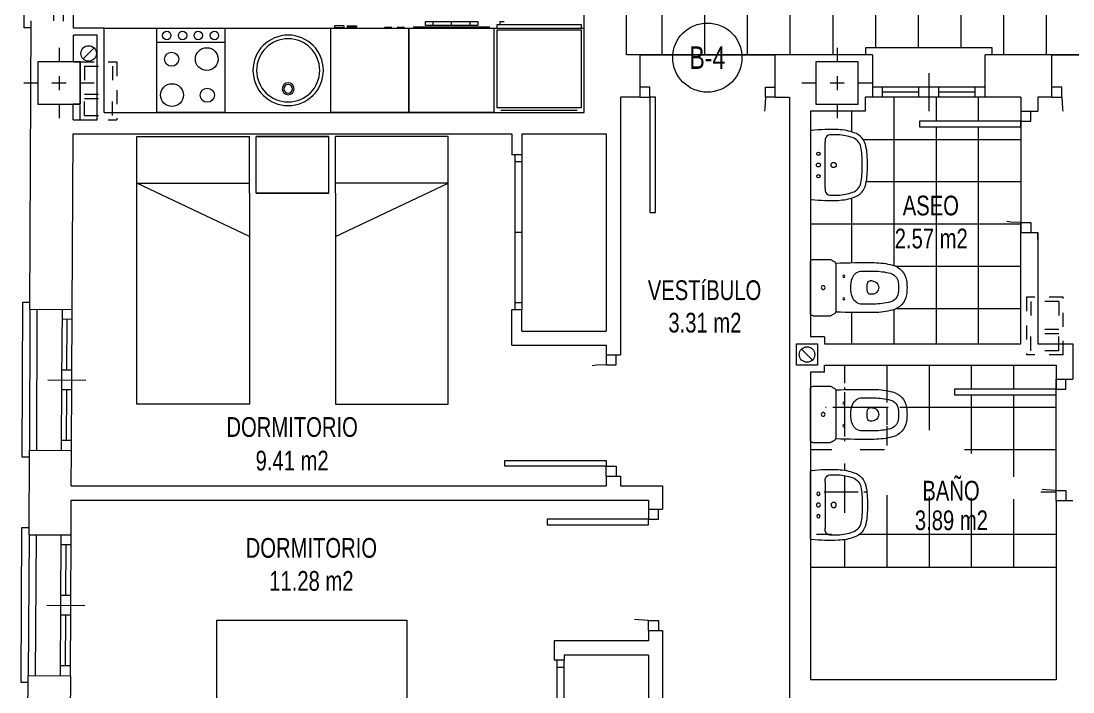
# Model space of a CAD drawing. Header units: millimetres. Extents: x 1426 to 1585, y -58 to 4.
# Drawn here: x 1430.24 to 1437.71, y -44.86 to -40.1 of the extents above; entities that cross this region are included whole.
import ezdxf
from ezdxf.enums import TextEntityAlignment as Align

# ---------------------------------------------------------------- set-up
doc = ezdxf.new("R2010")
doc.units = ezdxf.units.MM
doc.header["$LTSCALE"] = 0.35
for name, pattern in [('DASHDOT', [1, 0.5, -0.25, 0, -0.25]), ('HIDDEN', [0.375, 0.25, -0.125]), ('PUNTOS', [6.35, 0, -6.35])]:
    doc.linetypes.add(name, pattern=pattern)
for name, color, linetype, lineweight in [('BAJANTES', 9, 'Continuous', 0), ('BARRIDO_PUERTA', 251, 'PUNTOS', 0), ('CARPINTERIA', 4, 'Continuous', 0), ('COCINA', 7, 'Continuous', 0), ('ESCALERAS', 7, 'Continuous', 0), ('GRAFISMOS', 8, 'DASHDOT', 0), ('MUEBLES', 7, 'Continuous', 0), ('MUROS', 1, 'Continuous', 0), ('OCULTO', 11, 'HIDDEN', 0), ('PILARES', 7, 'Continuous', 0), ('SANITARIOS', 7, 'Continuous', 0), ('SOLERIA', 251, 'Continuous', 0), ('SUPERFICIES', 2, 'Continuous', 0), ('TEXTOS', 3, 'Continuous', 0)]:
    doc.layers.add(name, color=color, linetype=linetype, lineweight=lineweight)
doc.styles.add('SWIS721 Lt', font='swisscl.ttf')

# ---------------------------------------------------------------- blocks, each defined once
blk = doc.blocks.new('SHUNT 41x26 OCULTO')
at = {"layer": 'OCULTO'}
for p, q in [((0, 0.2599999999999909), (0, 0)), ((0.4099999999999682, 0.2599999999996783), (0, 0.2599999999999909)), ((0.0300000000000864, 0.2300000000000182), (0.0300000000000864, 0.02999999999997272)), ((0.0300000000000864, 0.2300000000000182), (0.2300000000000182, 0.2300000000000182)), ((0.2300000000000182, 0.2300000000000182), (0.2300000000000182, 0.02999999999997272)), ((0.3799999999999955, 0.2299999999998477), (0.2599999999999909, 0.2299999999998477)), ((0.2599999999999909, 0.2299999999998477), (0.2599999999999909, 0.02999999999980218)), ((0.3799999999999955, 0.2299999999998477), (0.3799999999999955, 0.02999999999980218)), ((0.4099999999999682, 0.2599999999996783), (0.4099999999999966, -1.56319401867222e-13)), ((0, 0), (0.4099999999999966, -1.56319401867222e-13)), ((0.0300000000000864, 0.02999999999997272), (0.2300000000000182, 0.02999999999997272)), ((0.3799999999999955, 0.02999999999980218), (0.2599999999999909, 0.02999999999980218))]:
    blk.add_line(p, q, dxfattribs=at)
blk = doc.blocks.new('PILAR 30x30')
at = {"layer": 'GRAFISMOS', "ltscale": 0.5}
for p, q in [((0, 0.2499999999999858), (0, -0.2499999999999858)), ((0.2499999999999716, 0), (-0.25, 0))]:
    blk.add_line(p, q, dxfattribs=at)
at = {"layer": 'PILARES'}
blk.add_lwpolyline([(0.1499999999999773, -0.1500000000000021), (0.1499999999999773, 0.149999999999995), (-0.1500000000000057, 0.149999999999995), (-0.1500000000000057, -0.1500000000000021)], close=True, dxfattribs=at)
blk = doc.blocks.new('S INODORO1')
at = {"layer": 'SANITARIOS'}
for p, q in [((0.1882334308126161, 0), (-0.1882334308126303, 0)), ((-0.1999999999999886, -0.01822664579822231), (-0.1999999999999886, -0.1409999999999627)), ((0.1999999999999886, -0.01822664579822231), (0.1999999999999886, -0.1409999999999627)), ((-0.1918808964199457, -0.156575817573966), (-0.1880054885781419, -0.1619811544979335)), ((-0.163999997858383, -0.17999999999995), (0.1639999999999873, -0.17999999999995)), ((0.1918808985615499, -0.156575817573966), (0.1880054907197461, -0.1619811544979335)), ((-0.04699999999999704, -0.4369999973025642), (-0.04699999999999704, -0.4242945784064887)), ((0.04699999999999704, -0.4369999973025642), (0.04699999999999704, -0.4242945784064887))]:
    blk.add_line(p, q, dxfattribs=at)
blk.add_lwpolyline([(0.1177193807845924, -0.3673107612016917, 0.3145851973718788), (0.0683515056235251, -0.2970423673297677)], format="xyb", dxfattribs=at)
for centre, radius in [((0, -0.09000000000003183), 0.0135), ((0, -0.09000000000003183), 0.0135), ((-0.0800000000000125, -0.23599999999999), 0.0075), ((0.0800000000000125, -0.23599999999999), 0.0075)]:
    blk.add_circle(centre, radius, dxfattribs=at)
for centre, radius, start, end in [((0.1800000000000068, -0.01822664579822231), 0.02, 0, 65.69011829601511), ((-0.1800000000000068, -0.01822664579822231), 0.02, 114.3098817039974, 180), ((-0.1810000000000116, -0.1409999999999627), 0.019, 180, 235.0627641955378), ((0.1810000021416158, -0.1409999999999627), 0.019, 304.9372358044623, 0), ((-0.1639999999999873, -0.1549999999999727), 0.025, 196.2152195323952, 246.6223783547732), ((5.322258117191922, -0.382957534321692), 5.5, 177.8638331676418, 180.7094562231261), ((-0.163999997858383, -0.1549999999999727), 0.025, 246.6223783547732, 270.000004908241), ((0.1639999999999873, -0.1549999999999727), 0.025, 269.999995091759, 293.3776216452268), ((0.1640000021415915, -0.1549999999999727), 0.025, 293.3776216452268, 343.7847804676048), ((-5.322258117191922, -0.3829575343216884), 5.5, 359.2905437768738, 2.136166832358183), ((-0.04271969101469608, -0.3675264795811017), 0.075, 109.9839884045838, 179.8352030700626), ((0, -0.4850000000000136), 0.2, 70.01601159542828, 109.9839884045838), ((5.322258117191922, -0.382957534321692), 5.44, 179.8352030700626, 180.7094562231265), ((-5.322258117191922, -0.3829575343216884), 5.44, 359.2905437768735, 0.1647969299373794), ((-0.02700000000001523, -0.4242945784064887), 0.02, 99.71514937207024, 180), ((0, -0.4370000000000118), 0.047, 179.999996711712, 270), ((0, -0.5819999999999936), 0.18, 80.2848506279215, 99.71514937207024), ((0, -0.4370000000000118), 0.047, 270, 3.288288058078042e-06), ((0.02700000000001523, -0.4242945784064887), 0.02, 1.017777498068325e-13, 80.28485062792974), ((0.3726375855731305, -0.4442485856892517), 0.55, 180.7094562231261, 194.5394939202496), ((0.3726375855731305, -0.4442485856892517), 0.49, 180.7094562231265, 194.5394939202496), ((-0.3726375855731305, -0.4442485856892517), 0.49, 345.4605060797502, 359.2905437768735), ((-0.3726375855731305, -0.4442485856892517), 0.55, 345.4605021030711, 359.2905437768738), ((-0.03003993384598402, -0.5486842853060807), 0.134, 194.5394815747347, 261.1838169393084), ((-0.03003993384598402, -0.5486842853060807), 0.074, 194.5394815747347, 261.1838169393084), ((0.03003993384598402, -0.5486842853060807), 0.074, 278.8161830606915, 345.4605184252652), ((0.03003993384598402, -0.5486842853060807), 0.134, 278.8161830606915, 345.4605021030711), ((0, -0.3550000000000182), 0.27, 261.1838164021437, 278.8161839650988), ((0, -0.3550000000000182), 0.33, 261.1838164021437, 278.816183965098)]:
    blk.add_arc(centre, radius, start, end, dxfattribs=at)
blk = doc.blocks.new('bajante')
at = {"layer": 'BAJANTES'}
blk.add_line((-0.03889087296533944, -0.03889087296518312), (0.03889087296511207, 0.03889087296535365), dxfattribs=at)
blk.add_circle((0, 0), 0.055, dxfattribs=at)
blk = doc.blocks.new('S LAVABO1')
at = {"layer": 'SANITARIOS'}
for p, q in [((0.2960817150196817, 0), (-0.2960817150196817, 0)), ((-0.2065305105095376, -0.1299999999999955), (0.206530511432959, -0.1299999999999955))]:
    blk.add_line(p, q, dxfattribs=at)
for centre, radius in [((-0.1000000000000227, -0.07000000000005002), 0.015), ((0, -0.07000000000005002), 0.0175), ((0.1000000000000227, -0.07000000000005002), 0.015), ((0, -0.2050000000000409), 0.023)]:
    blk.add_circle(centre, radius, dxfattribs=at)
for centre, radius, start, end in [((-0.2960817150196817, -0.009999999999990905), 0.01, 90, 173.6261614113595), ((0.2960817150196817, -0.009999999999990905), 0.01, 6.373838588640401, 90), ((1.184708166736641, -0.1754125934993453), 1.5, 173.6261614113596, 182.6930360595679), ((-1.184708166736641, -0.1754125934993453), 1.5, 357.3069639404321, 6.3738385886403), ((1.186135394913322, -0.2209411878851597), 1.454, 178.0233761962638, 180.8979986071595), ((-0.2269999999999754, -0.1710000000000491), 0.04, 95.59371676879408, 179.6994568863144), ((-0.2065305105095376, -0.3799999999999955), 0.25, 90.00000021162609, 95.59371676879408), ((0.2065305105095376, -0.3799999999999955), 0.25, 84.4062832312059, 89.99999978837394), ((0.2269999999999754, -0.1710000000000491), 0.04, 0.3005431136856259, 84.4062832312059), ((-1.186135394913322, -0.2209411878851597), 1.454, 359.1020013928405, 1.97662380373624), ((0.18581257366111, -0.2223976351006058), 0.5, 182.6930360595679, 199.340620271271), ((0.18581257366111, -0.2223976351006058), 0.454, 182.6930360595679, 199.340620271271), ((-0.18581257366111, -0.2223976351006058), 0.454, 340.659379728729, 357.3069639404321), ((-0.18581257366111, -0.2223976351006058), 0.5, 340.659379728729, 357.3069639404321), ((-0.1349999999999909, -0.3350000000000364), 0.114, 199.34062003409, 257.4428701847792), ((0.1349999999999909, -0.3350000000000364), 0.114, 282.5571298152208, 340.6593799659099), ((-0.1349999999999909, -0.3350000000000364), 0.16, 199.34062003409, 257.4428701847792), ((-0.06107958876236808, -0.003132898885041868), 0.454, 257.4428701847792, 266.4982176842357), ((0, 0.9950000000000045), 1.454, 266.4982176842357, 273.5017823157644), ((0.06107958876236808, -0.003132898885041868), 0.454, 273.5017823157644, 282.5571298152208), ((0.1349999999999909, -0.3350000000000364), 0.16, 282.5571298152208, 340.6593799659099), ((-0.06107958876236808, -0.003132898885041868), 0.5, 257.4428701847792, 266.4982176842357), ((0, 0.9950000000000045), 1.5, 266.4982176842357, 273.5017823157644), ((0.06107958876236808, -0.003132898885041868), 0.5, 273.5017823157644, 282.5571298152208)]:
    blk.add_arc(centre, radius, start, end, dxfattribs=at)
blk = doc.blocks.new('A$C70ED1BAF')
at = {"layer": 'MUEBLES'}
for p, q in [((6.757653636668692e-07, 2.504010243155619), (0.4203018946498105, 2.504010243155619)), ((6.757653636668692e-07, 1.978633719550032), (6.757653636668692e-07, 2.504010243155619)), ((0.4203018946498105, 2.504010243155619), (0.4203018946498105, 2.451472590795049)), ((0.4203018946498105, 2.031171371910602), (0.4203018946498105, 2.451472590795049)), ((0.4203018946498105, 2.031171371910602), (0.4203018946498105, 1.978633719550032)), ((0.05253832812593373, 1.978633719550032), (6.757653636668692e-07, 1.978633719550032)), ((0.4203018946498105, 1.978633719550032), (0.05253832812593373, 1.978633719550032)), ((0.05253832812593373, 1.926096067189462), (6.757653636668692e-07, 1.926096067189462)), ((6.757653636668692e-07, 0.5760960671894679), (6.757653636668692e-07, 1.926096067189462)), ((0.05253832812593373, 1.926096067189462), (1.900000675765341, 1.926096067189462)), ((0.3515605242454285, 1.251096067189465), (0.6507561629969132, 1.926096067189462)), ((0.3515605242454285, 1.926096067189462), (0.3515605242454285, 0.5760960671894679)), ((1.900000675765341, 1.926096067189462), (1.900000675765341, 0.5760960671894679)), ((0.6560701479028239, 0.5760960671894679), (0.3515605242454285, 1.251096067189465)), ((0.05253832812593373, 0.5760960671894679), (6.757653636668692e-07, 0.5760960671894679)), ((0.05253832812593373, 0.5253766928542234), (6.757653636668692e-07, 0.5253766928542234)), ((6.757653636668692e-07, 1.692486364390788e-07), (6.757653636668692e-07, 0.5253766928542234)), ((1.900000675765341, 0.5760960671894679), (0.05253832812593373, 0.5760960671894679)), ((0.05253832812593373, 0.5253766928542234), (0.4203018946498105, 0.5253766928542234)), ((0.4203018946498105, 0.5253766928542234), (0.4203018946498105, 0.4728390404936533)), ((0.4203018946498105, 0.0525378216092065), (0.4203018946498105, 0.4728390404936533)), ((0.4203018946498105, 1.692486364390788e-07), (6.757653636668692e-07, 1.692486364390788e-07)), ((0.4203018946498105, 0.0525378216092065), (0.4203018946498105, 1.692486364390788e-07))]:
    blk.add_line(p, q, dxfattribs=at)
blk = doc.blocks.new('A$C7B596D43')
at = {"layer": 'MUEBLES'}
for p, q in [((-1.419790294221457e-07, 1.498506282077116), (-1.419790294221457e-07, 1.899999949663197)), ((0.5157371351176607, 1.899999949663197), (-1.419790010004363e-07, 1.899999949663197)), ((0.5157371351176607, 1.498506282077116), (0.5157371351176607, 1.899999949663197)), ((0.5640066828195813, 1.498506282077102), (0.5640066828195813, 1.899999949663183)), ((1.364006682819593, 1.899999949663197), (0.5640066828195813, 1.899999949663183)), ((1.364006682819593, -5.03368084991962e-08), (1.364006682819593, 1.899999949663197)), ((1.364006682819593, 1.569999949663185), (0.5640066828195813, 1.569999949663185)), ((0.5640066828195813, 1.189999949663189), (1.364006682819593, 1.569999949663185)), ((-1.419790294221457e-07, 1.498506282077116), (0.5157371351176607, 1.498506282077116)), ((0.5640066828195813, 1.498506282077102), (0.5640066828195813, -5.03368084991962e-08)), ((0.5640066828195813, -5.03368084991962e-08), (1.364006682819593, -5.03368084991962e-08))]:
    blk.add_line(p, q, dxfattribs=at)
blk = doc.blocks.new('ARMARIO 3H')
at = {"layer": 'CARPINTERIA'}
for p, q in [((0, 0.04999999999999716), (1.599999999999909, 0.04999999999999716)), ((0, 0), (1.599999999999909, 0)), ((0.04999999999995453, 0.04999999999999716), (0.04999999999995453, 0)), ((0.5499999999999545, 0.04999999999999716), (0.5499999999999545, 0)), ((1.049999999999955, 0.04999999999999716), (1.049999999999955, 0)), ((1.549999999999955, 0.04999999999999716), (1.549999999999955, 0))]:
    blk.add_line(p, q, dxfattribs=at)
blk = doc.blocks.new('ARMARIO 2H')
at = {"layer": 'CARPINTERIA'}
for p, q in [((0, 0.04999999999999716), (1.099999999999909, 0.04999999999999716)), ((0, 0), (1.099999999999909, 0)), ((0.04999999999995453, 0.04999999999999716), (0.04999999999995453, 0)), ((0.5499999999999545, 0.04999999999999716), (0.5499999999999545, 0)), ((1.049999999999955, 0.04999999999999716), (1.049999999999955, 0))]:
    blk.add_line(p, q, dxfattribs=at)
blk = doc.blocks.new('C P072')
at = {"layer": 'BARRIDO_PUERTA'}
blk.add_arc((0.06790447680714351, -0.0008679941265654634), 0.722096044878664, 0.06887229536583446, 86.65797362140653, dxfattribs=at)
at = {"layer": 'CARPINTERIA'}
for p, q in [((0.07000000000016371, 0.7200000000002547), (0.1100000000005821, 0.7200000000002547)), ((0.07000000000016371, 0), (0.07000000000016371, 0.7200000000002547)), ((0.1100000000005821, 0.7200000000002547), (0.1100000000005821, 0)), ((0, 0), (0.07000000000016371, 0)), ((0.1100000000005821, 0), (0.07000000000016371, 0)), ((0.07000000000016371, 0), (0.07000000000016371, -0.07000000000016371)), ((0.7900000000004184, 0), (0.7900000000004184, -0.07000000000016371)), ((0.8600000000005821, -9.094947017729282e-13), (0.7900000000004184, 0)), ((0.07000000000016371, -0.07000000000016371), (0, -0.07000000000016371)), ((0.7900000000004184, -0.07000000000016371), (0.8600000000005821, -0.07000000000061846))]:
    blk.add_line(p, q, dxfattribs=at)
blk = doc.blocks.new('C VA080')
at = {"layer": 'CARPINTERIA'}
for p, q in [((0.4000000000000909, -0.1700000000000728), (0.4000000000000909, 0.09999999999854481)), ((0.4000000000005457, 0), (0, 0)), ((0.07000000000061846, 0), (0.07000000000061846, -0.07000000000016371)), ((0.3300000000008367, 0), (0.3300000000008367, -0.07000000000016371)), ((0.8000000000001819, 4.547473508864641e-13), (0.4000000000000909, 0)), ((0.4700000000007094, 0), (0.4700000000007094, -0.07000000000016371)), ((0.7300000000004729, 4.547473508864641e-13), (0.7300000000004729, -0.06999999999970896)), ((0.4000000000005457, -0.07000000000016371), (0, -0.07000000000016371)), ((0.3300000000008367, -0.03500000000030923), (0.07000000000061846, -0.03500000000030923)), ((0.8000000000001819, -0.06999999999970896), (0.4000000000000909, -0.07000000000016371)), ((0.7300000000004729, -0.03499999999985448), (0.4700000000007094, -0.03500000000030923)), ((-0.0499999999992724, -0.3500000000003638), (-0.0499999999992724, -0.3000000000001819)), ((0.8500000000003638, -0.3499999999999091), (-0.0499999999992724, -0.3500000000003638)), ((0.8500000000003638, -0.2999999999997272), (0.8500000000003638, -0.3499999999999091))]:
    blk.add_line(p, q, dxfattribs=at)
blk = doc.blocks.new('C P082')
at = {"layer": 'BARRIDO_PUERTA'}
blk.add_arc((0.07000000000016371, 0), 0.8200000000001637, 2.605510395054913e-11, 87.20397430368445, dxfattribs=at)
at = {"layer": 'CARPINTERIA'}
for p, q in [((0.07000000000016371, 0.8190238091779065), (0.1100000000005821, 0.8190238091779065)), ((0.07000000000016371, 0), (0.07000000000016371, 0.8190238091779065)), ((0.1100000000005821, 0.8190238091779065), (0.1100000000005821, 0)), ((0, 0), (0.07000000000016371, 0)), ((0.1100000000005821, 0), (0.07000000000016371, 0)), ((0.07000000000016371, 0), (0.07000000000016371, -0.07000000000016371)), ((0.8900000000003274, 0), (0.8900000000003274, -0.07000000000016371)), ((0.9600000000004911, -9.094947017729282e-13), (0.8900000000003274, 0)), ((0.07000000000016371, -0.07000000000016371), (0, -0.07000000000016371)), ((0.8900000000003274, -0.07000000000016371), (0.9600000000004911, -0.07000000000061846))]:
    blk.add_line(p, q, dxfattribs=at)
blk = doc.blocks.new('C VA100')
at = {"layer": 'CARPINTERIA'}
for p, q in [((0.5, -0.1700000000000728), (0.5, 0.09999999999854481)), ((0.5000000000004547, 0), (0, 0)), ((0.07000000000061846, 0), (0.07000000000061846, -0.07000000000016371)), ((0.4300000000007458, 0), (0.4300000000007458, -0.07000000000016371)), ((1, 4.547473508864641e-13), (0.5, 0)), ((0.5700000000006185, 0), (0.5700000000006185, -0.07000000000016371)), ((0.930000000000291, 4.547473508864641e-13), (0.930000000000291, -0.06999999999970896)), ((0.5000000000004547, -0.07000000000016371), (0, -0.07000000000016371)), ((0.4300000000007458, -0.03500000000030923), (0.07000000000061846, -0.03500000000030923)), ((1, -0.06999999999970896), (0.5, -0.07000000000016371)), ((0.930000000000291, -0.03499999999985448), (0.5700000000006185, -0.03500000000030923)), ((-0.0499999999992724, -0.3500000000003638), (-0.0499999999992724, -0.3000000000001819)), ((1.050000000000182, -0.3499999999999091), (-0.0499999999992724, -0.3500000000003638)), ((1.050000000000182, -0.2999999999997272), (1.050000000000182, -0.3499999999999091))]:
    blk.add_line(p, q, dxfattribs=at)
blk = doc.blocks.new('C VC200')
at = {"layer": 'CARPINTERIA'}
for p, q in [((2, 0), (0, 0)), ((0.07000000000061846, 0), (0.07000000000061846, -0.07000000000016371)), ((0.9650000000015098, 0), (0.9650000000015098, -0.1400000000007822)), ((1.035000000001673, 0), (1.035000000001673, -0.1400000000003274)), ((2, -0.06999999999970896), (0, -0.07000000000016371)), ((0.9650000000015098, -0.03500000000030923), (0.07000000000061846, -0.03500000000030923)), ((1.930000000000291, -0.06999999999970896), (1.930000000000291, -0.1399999999998727)), ((2, -0.1399999999998727), (4.547473508864641e-13, -0.1400000000007822)), ((1.930000000000291, -0.1050000000000182), (1.035000000001673, -0.1050000000004729)), ((-0.0499999999992724, -0.3500000000003638), (-0.0499999999992724, -0.3000000000001819)), ((2.050000000000182, -0.3499999999999091), (-0.0499999999992724, -0.3500000000003638)), ((2.050000000000182, -0.2999999999997272), (2.050000000000182, -0.3499999999999091))]:
    blk.add_line(p, q, dxfattribs=at)
blk = doc.blocks.new('C FREGADERO1')
at = {"layer": 'SANITARIOS'}
for centre, radius in [((0, -0.2999968047433867), 0.2499999950000047), ((0, -0.2999968047433867), 0.2242263776581457), ((0, -0.1691363783693305), 0.04227118837031624), ((0, -0.1691363783693305), 0.03146018602145409)]:
    blk.add_circle(centre, radius, dxfattribs=at)
blk = doc.blocks.new('C FRIGORIFICO')
at = {"layer": 'COCINA'}
for p, q in [((0.6199999999985266, -0.03575461507762157), (0.01999999999861757, -0.03575461507762157)), ((0.01999999999861757, -0.03575461507762157), (0.01999999999861757, -0.5857546150778035)), ((0.591668803025641, -0.01719124852797904), (0.049155221874571, -0.01719124852752429)), ((0.6199999999985266, -0.5857546150778035), (0.6199999999985266, -0.03575461507762157)), ((0.01999999999861757, -0.5857546150778035), (0.6199999999985266, -0.5857546150778035)), ((0.6198687664023055, -0.599999999999909), (0.01961240309901768, -0.599999999999909)), ((0.01961240309901768, -0.599999999999909), (0.01961240309901768, -0.622828914227739)), ((0.01961240309901768, -0.622828914227739), (0.6198687664023055, -0.622828914227739)), ((0.5970402246211961, -0.6470007057637304), (0.5674974058456428, -0.6470007057637304)), ((0.5970402246211961, -0.622828914227739), (0.5970402246211961, -0.6470007057637304)), ((0.6198687664023055, -0.622828914227739), (0.6198687664023055, -0.599999999999909))]:
    blk.add_line(p, q, dxfattribs=at)
blk = doc.blocks.new('C LAVADORA')
at = {"layer": 'SANITARIOS'}
for p, q in [((-0.3025210084038008, 0), (-0.3025210084038008, -0.6000000000003638)), ((-0.3025210084033461, 0), (0.3025210084033461, 0)), ((0.3025210084033461, 0), (0.3025210084033461, -0.6000000000003638)), ((0.3025210084033461, -0.6000000000003638), (-0.3025210084033461, -0.6000000000003638)), ((0.2722689075631024, -0.6100840336134752), (-0.2722689075631024, -0.6100840336134752)), ((-0.1865546218486998, -0.6176470588234224), (0.1840336134450808, -0.6176470588234224)), ((-0.1865546218486998, -0.6478991596641208), (-0.1865546218486998, -0.6176470588234224)), ((0.1840336134450808, -0.6478991596641208), (-0.1865546218486998, -0.6478991596641208)), ((-0.1336134453781597, -0.6176470588234224), (-0.1336134453781597, -0.6478991596641208)), ((0, -0.6176470588234224), (0, -0.6478991596641208)), ((0.1310924369745408, -0.6478991596641208), (0.1310924369745408, -0.6176470588234224)), ((0.1840336134450808, -0.6176470588234224), (0.1840336134450808, -0.6478991596641208))]:
    blk.add_line(p, q, dxfattribs=at)
blk.add_lwpolyline([(0.1840336134450808, -0.6478991596641208), (-0.1865546218486998, -0.6478991596641208), (-0.1865546218486998, -0.6176470588234224), (0.1840336134450808, -0.6176470588234224), (0.1840336134450808, -0.6478991596641208)], dxfattribs=at)
blk = doc.blocks.new('C LAVAVAJILLAS')
at = {"layer": 'SANITARIOS'}
for p, q in [((-0.2784107946026779, -0.6000000000003638), (-0.2784107946026779, 0)), ((-0.2784107946026779, 0), (0.2784107946026779, 0)), ((0.2784107946031327, -0.6000000000003638), (0.2784107946031327, 0)), ((0.2784107946026779, -0.6000000000003638), (-0.2784107946026779, -0.6000000000003638)), ((-0.2478260869561382, -0.6053973013495124), (-0.1956521739130039, -0.6053973013495124)), ((-0.1587706146924575, -0.6053973013495124), (-0.1065967016488685, -0.6053973013495124)), ((0.09310344827599693, -0.6053973013495124), (0.1605697151426284, -0.6053973013495124)), ((0.09310344827599693, -0.6152923538234063), (0.09310344827599693, -0.6053973013495124)), ((0.1605697151426284, -0.6152923538234063), (0.09310344827599693, -0.6152923538234063)), ((0.1605697151426284, -0.6152923538234063), (0.1605697151426284, -0.6053973013495124)), ((0.248725637181451, -0.6053973013495124), (0.1821589205401324, -0.6053973013495124)), ((0.1821589205401324, -0.6152923538234063), (0.1821589205401324, -0.6053973013495124)), ((0.1821589205401324, -0.6152923538234063), (0.248725637181451, -0.6152923538234063)), ((0.248725637181451, -0.6152923538234063), (0.248725637181451, -0.6053973013495124))]:
    blk.add_line(p, q, dxfattribs=at)
blk = doc.blocks.new('C COCINA')
at = {"layer": 'COCINA'}
blk.add_line((0.241602562045955, -0.4992061427551562), (-0.2416025620464097, -0.4992061427551562), dxfattribs=at)
blk.add_lwpolyline([(0.241602562045955, -0.599999999999909), (-0.2416025620464097, -0.599999999999909), (-0.2416025620464097, 0), (0.241602562045955, 0)], close=True, dxfattribs=at)
for centre, radius in [((-0.117076651763, -0.123541167833082), 0.05039692862239899), ((0.1333040751810586, -0.1246753765371977), 0.08079242269822089), ((-0.1134664561068348, -0.380264500404337), 0.08079242269822089), ((0.1361538410769754, -0.3791302917002213), 0.05039692862239899), ((-0.1679590003532212, -0.5474320241692112), 0.02971582313937692), ((-0.05297168472679914, -0.5474320241692112), 0.02971582313937692), ((0.0581396539682828, -0.5474320241692112), 0.02971582313937692), ((0.1705429849735083, -0.5474320241692112), 0.02971582313937692)]:
    blk.add_circle(centre, radius, dxfattribs=at)

msp = doc.modelspace()

# ---------------------------------------------------------------- hatches: boundary and pattern name
at = {"layer": 'SOLERIA'}
h = msp.add_hatch(dxfattribs=at)
h.set_pattern_fill('ANSI37', color=256, scale=2.4267, angle=45, style=0)
h.set_pattern_definition([(90, (1449.35593070871, -40.63548044282933), (-0.3033375, 5.551115123125783e-17), []), (180, (1449.35593070871, -40.63548044282933), (-5.551115123125783e-17, -0.3033375), [])])
h.paths.add_polyline_path([(1434.542583759056, -39.1354804428278), (1439.911843140078, -39.13548044282774), (1439.911843140079, -38.58548044282739), (1440.311843140079, -38.58548044282711), (1440.311843140077, -36.48548044282725), (1443.911843173289, -36.48548044282739), (1443.911843173289, -37.94548062890395), (1445.961843248645, -37.94548063189829), (1445.961843132795, -36.08548060478725), (1447.611843160485, -36.08548044282743), (1447.611843160485, -36.48548037742806), (1453.419146868134, -36.48548044282722), (1453.419146868134, -36.08548044282738), (1453.589146868134, -36.08548044282738), (1453.589146868134, -36.57548044282811), (1453.629146868134, -36.57548044282811), (1453.629146868134, -36.08548044282762), (1454.799146868135, -36.08548044282762), (1454.799146868134, -36.57548044282811), (1454.839146868135, -36.57548044282811), (1454.839146868135, -36.08548044282707), (1455.689146868135, -36.08548044282708), (1455.689146868135, -36.48548044282722), (1457.962687740505, -36.48548044282731), (1457.962687866265, -38.58548044282708), (1459.512687796364, -38.58548044282708), (1459.512687795407, -39.04548030539657), (1460.61268779709, -39.04548043683332), (1460.612687761643, -36.48548044282739), (1464.212687794854, -36.48548044282725), (1464.212687794852, -38.58548044282708), (1464.612687794853, -38.58548044282736), (1464.612687794854, -39.13548044282723), (1468.524776049979, -39.13548044282743), (1468.524776049979, -40.33546500203597), (1468.284855939924, -40.33546500204091), (1468.284855939924, -40.28546500204072), (1467.384855939924, -40.28546500204072), (1467.384855939924, -40.3354650020409), (1464.592681530017, -40.33546500204032), (1464.592681530017, -40.28546500204013), (1463.392681530017, -40.28546500204062), (1463.392681530017, -40.3354650020408), (1462.88186095617, -40.3354650020408), (1462.88186095617, -40.28546500204062), (1461.681860956171, -40.28546500204013), (1461.681860956171, -40.33546500204032), (1457.536490759652, -40.33546500203709), (1457.536490759652, -40.28545776113093), (1456.336490759652, -40.28545776113044), (1456.336490759652, -40.33545776113063), (1453.717675754388, -40.33548044282677), (1453.717675754388, -40.28548044282659), (1452.517675754389, -40.28548044282707), (1452.517675754389, -40.33548044282725), (1452.006855180541, -40.33548044282769), (1452.006855180541, -40.28548044282751), (1450.806855180542, -40.28548044282702), (1450.806855180542, -40.3354804428272), (1450.21226546746, -40.33548044282881), (1450.21226546746, -40.56548044282889), (1450.14226546746, -40.56548044282889), (1450.14226546746, -40.63548044282849), (1448.569595949954, -40.63548044282911), (1448.569595949954, -40.56548044282894), (1448.499595949954, -40.56548044282894), (1448.499595949955, -40.33548044282713), (1448.188068339362, -40.33548044282669), (1448.188068339362, -40.2854804428265), (1446.988068339363, -40.28548044282699), (1446.988068339363, -40.33548044282712), (1442.841850816378, -40.33546500204028), (1442.841850816378, -40.2854650020401), (1441.641850816379, -40.28546500204058), (1441.641850816379, -40.33546500203598), (1441.132249588854, -40.33546500204127), (1441.132249588854, -40.28546500204109), (1439.932249588855, -40.28546500204061), (1439.932249588855, -40.33546500203596), (1437.139674995008, -40.3354650020409), (1437.139674995008, -40.28546500204072), (1436.239674995008, -40.28546500204072), (1436.239674995008, -40.33546500203596), (1434.542583759057, -40.33546500203593)])
h.paths.add_polyline_path([(1448.561842957428, -37.13548044282719), (1455.962687977503, -37.13548044282719), (1455.962687977503, -38.68548044282708), (1448.561842957428, -38.68548044282708)], flags=16)
h.paths.add_polyline_path([(1441.21184314008, -37.13548044282719), (1442.911843140079, -37.13548044282719), (1442.911843140079, -38.53548044282691), (1441.21184314008, -38.53548044282691)], flags=16)
h.paths.add_polyline_path([(1461.612687794852, -37.13548044282719), (1463.312687794851, -37.13548044282719), (1463.312687794851, -38.53548044282691), (1461.612687794852, -38.53548044282691)], flags=16)
h = msp.add_hatch(dxfattribs=at)
h.set_pattern_fill('ANSI37', color=256, scale=2.4, angle=45, style=0)
h.set_pattern_definition([(90, (1437.343062563737, -40.63548044283241), (-0.3, 5.551115123125783e-17), []), (180, (1437.343062563737, -40.63548044283241), (-5.551115123125783e-17, -0.3), [])])
h.paths.add_polyline_path([(1437.343062563737, -40.84548044283256), (1436.623062563739, -40.84548044283256, 0.3968827745490856), (1437.343062563738, -41.52548044283228)], flags=17)
h.paths.add_polyline_path([(1436.623062563739, -40.84548044283256), (1436.623062563739, -40.80548044283214), (1437.343062563737, -40.80548044283214), (1437.343062563737, -40.7354804428326), (1437.343062563738, -40.63548044282752), (1437.074665365612, -40.63548044282714), (1437.074665365612, -40.63546500204109), (1436.689674995008, -40.63546500204085), (1436.289674995008, -40.63546500204106), (1436.289674995008, -40.63548044282717), (1436.238345585768, -40.63548044282717), (1436.238345585768, -40.73548044282731), (1435.849754884952, -40.73548044282734), (1435.849754884952, -40.88022755928463, -0.3819936691794967), (1435.856866763645, -40.87227700958395, -0.03958235651457247), (1436.046467009673, -40.86618475299898, -0.07276681690444683), (1436.160146363503, -40.88831643298072, -0.2590936280424333), (1436.242693087725, -40.98126407059848, -0.03953198113587197), (1436.251514363614, -41.04379742478308, -0.03056833146449186), (1436.251514363614, -41.19038843781482, -0.03953198113683962), (1436.242693087725, -41.25292179200093, -0.2590936280439612), (1436.160146363503, -41.34586942961977, -0.07276681690446583), (1436.046467009673, -41.36800110960166, -0.03958235651447671), (1435.856866763645, -41.36190885301677, -0.3819936692121768), (1435.849754884951, -41.35395830331599), (1435.849754884951, -41.79915133374894, -0.2947433310775575), (1435.867981530748, -41.78738476456346), (1435.99075488495, -41.78738476456346, -0.2449887211930346), (1436.006330702524, -41.7955038681438), (1436.011736039448, -41.7993792759853, -0.2235592800725133), (1436.027702626752, -41.8134650293773, -0.01241701099872643), (1436.300813587458, -41.81006451329005, -0.06041829651556489), (1436.432079515806, -41.82763620667376, -0.2992740963158996), (1436.530855977557, -41.93680732492493, -0.07708787595143751), (1436.530855977557, -42.03796220420195, -0.2992740963170777), (1436.432079515805, -42.14713332245329, -0.06041829651522244), (1436.300813587458, -42.16470501583684, -0.0124170109572781), (1436.027702627664, -42.16130449978359, -0.2235593041811826), (1436.011736039448, -42.17539025528319), (1436.006330702524, -42.17926566312499, -0.2449887056142534), (1435.99075488495, -42.18738476456343), (1435.867981530748, -42.18738476456343, -0.2947433310924474), (1435.84975488495, -42.17561819537696), (1435.84975488495, -42.33738476456352), (1435.949754884952, -42.33738476456352), (1435.949754884952, -42.38738476456362), (1437.343062563734, -42.38738476456346), (1437.343062563739, -41.59548044283193), (1437.343062563739, -41.52548044283228, -0.3968827745495413)])
h = msp.add_hatch(dxfattribs=at)
h.set_pattern_fill('ANSI37', color=256, scale=2.4, angle=45, style=0)
h.set_pattern_definition([(90, (1437.593062563748, -42.53738476456343), (-0.3, 5.551115123125783e-17), []), (180, (1437.593062563748, -42.53738476456343), (-5.551115123125783e-17, -0.3), [])])
h.paths.add_polyline_path([(1437.593062563748, -42.70738476456343), (1437.593062563749, -42.63738476456327)], flags=17)
edge = h.paths.add_edge_path()
edge.add_line((1435.849754884952, -43.07561819537615), (1435.849754884952, -43.29337604681703))
edge.add_line((1435.849754884952, -43.76710679084852), (1435.849754884952, -43.97309807310181))
edge.add_arc((1436.004754884952, -43.05138476670523), 0.025, 286.215219532396, 336.6223783547715)
edge.add_arc((1435.990754884952, -43.06838476670525), 0.019, 270, 325.0627641955348)
edge.add_line((1436.006330702526, -43.07926566312518), (1436.01173603945, -43.07539025528338))
edge.add_line((1436.006330702526, -42.69550386814369), (1436.01173603945, -42.69937927598549))
edge.add_line((1435.86798153075, -43.08738476456362), (1435.990754884952, -43.08738476456362))
edge.add_arc((1436.398439170258, -42.91742469840962), 0.134, 284.5394978969312, 351.1838169393085)
edge.add_arc((1436.232712419274, -37.56512664737171), 5.5, 267.8638331676468, 270.7094562231301)
edge.add_arc((1436.294003470641, -42.5147471789905), 0.55, 270.7094562231301, 284.5394978969312)
edge.add_arc((1435.86798153075, -43.06738476456364), 0.02, 204.309881703987, 270)
edge.add_arc((1435.990754884952, -42.70638476456362), 0.019, 34.93723580446515, 90)
edge.add_arc((1436.004754884952, -42.72338476456365), 0.025, 23.37762164522857, 73.78478046760401)
edge.add_arc((1435.86798153075, -42.70738476456363), 0.02, 90, 155.6901182960026)
edge.add_line((1435.86798153075, -42.68738476456365), (1435.990754884952, -42.68738476456365))
edge.add_arc((1436.294003470641, -43.26002235013677), 0.55, 75.46050607975153, 89.29054377686992)
edge.add_arc((1436.232712419274, -48.20964288175556), 5.5, 89.29054377686992, 92.1361668323532)
edge.add_arc((1436.398439170258, -42.85734483071765), 0.134, 8.816183060691408, 75.46051842526587)
edge.add_arc((1436.204754884952, -42.88738476456363), 0.33, 351.1838160349022, 368.8161835978569)
edge.add_arc((1435.990084959751, -44.4780079522221), 1.200000000000017, 87.30696394042734, 96.37383858864739)
edge.add_arc((1436.117754884951, -43.42224141883278), 0.1280000000000018, 12.55712981522223, 70.6593799659029)
edge.add_arc((1436.027672993032, -43.67889147776167), 0.4000000000000057, 70.65937972873608, 87.30696394042734)
edge.add_arc((1435.852261204059, -43.48137774782288), 0.4000000000000057, 3.501782315764078, 12.55712981522223)
edge.add_arc((1435.857754884951, -43.29337604681703), 0.008000000000000115, 96.37383858864739, 180)
edge.add_arc((1435.857754884951, -43.76710679084852), 0.008000000000000115, 180, 263.6261614113526)
edge.add_arc((1435.852261204059, -43.57910508984267), 0.4000000000000057, 347.4428701847778, 356.498217684236)
edge.add_arc((1436.027672993032, -43.38159135990388), 0.4000000000000057, 272.6930360595726, 289.3406202712639)
edge.add_arc((1436.117754884951, -43.63824141883276), 0.1280000000000018, 289.3406200340971, 347.4428701847778)
edge.add_arc((1435.990084959751, -42.58247488544345), 1.200000000000017, 263.6261614113526, 272.6930360595726)
edge.add_arc((1435.053754884951, -43.53024141883277), 1.200000000000017, 356.498217684236, 363.501782315764)
edge.add_line((1437.59306256375, -43.49738476456385), (1437.593062563749, -43.42738476456368))
edge.add_line((1437.593062563749, -42.70738476456343), (1436.873062563749, -42.70738476456343))
edge.add_line((1436.873062563749, -42.70738476456343), (1436.873062563749, -42.74738476456385))
edge.add_line((1436.873062563749, -42.74738476456385), (1437.593062563749, -42.74738476456385))
edge.add_line((1437.59306256375, -43.49738476456385), (1437.593062563748, -42.74738476456385))
edge.add_line((1437.593062563748, -42.53738476456343), (1437.593062563748, -42.63738476456342))
edge.add_line((1437.593062563749, -43.97309807310207), (1437.59306256375, -43.49738476456388))
edge.add_line((1435.949754884952, -42.58738476456357), (1435.949754884952, -42.53738476456361))
edge.add_line((1435.949754884952, -42.58738476456357), (1435.849754884952, -42.58738476456357))
edge.add_line((1435.849754884952, -42.58738476456357), (1435.849754884952, -42.69915133375112))
edge.add_line((1435.949754884952, -42.53738476456361), (1437.593062563748, -42.53738476456343))
edge.add_line((1437.593062563749, -43.97309807310207), (1435.849754884952, -43.97309807310181))

# ---------------------------------------------------------------- linework, layer by layer
at = {"layer": 'COCINA'}
msp.add_line((1430.833814524772, -40.14546500203735), (1434.242583759054, -40.14546500203735), dxfattribs=at)
at = {"layer": 'ESCALERAS', "lineweight": 0}
for p, q in [((1430.616106908638, -40.38549588348461), (1430.617058782411, -40.19548044282831)), ((1430.783814524773, -40.19548044282831), (1430.617058782411, -40.19548044282831)), ((1430.616106908638, -40.38549588348461), (1430.663814524774, -40.38549588348463)), ((1430.663814524774, -40.38549588348463), (1430.663814524771, -40.68548044282751)), ((1430.614053186844, -40.79546500203713), (1430.614604149529, -40.68548044282738)), ((1430.663814524771, -40.68548044282751), (1430.614604149529, -40.68548044282738)), ((1430.614053186844, -40.79546500203713), (1430.783814524771, -40.79546500203723))]:
    msp.add_line(p, q, dxfattribs=at)
at = {"layer": 'ESCALERAS'}
for p, q in [((1430.783814524771, -40.79546500203723), (1430.783814524773, -40.19548044282831)), ((1430.306988208594, -42.14130910388101), (1430.303081570538, -43.14124104330937)), ((1430.356987827, -42.14150444758825), (1430.353081188945, -43.14143638701661)), ((1430.300737444626, -43.74123682886029), (1430.294283661676, -44.74115600848105)), ((1430.350736403208, -43.74155953736815), (1430.344282620257, -44.74147871698891))]:
    msp.add_line(p, q, dxfattribs=at)
msp.add_lwpolyline([(1435.899754884952, -42.53738476456348), (1435.749754884952, -42.53738476456348), (1435.749754884952, -42.38738476456351), (1435.899754884952, -42.38738476456351)], close=True, dxfattribs=at)
at = {"layer": 'MUROS'}
for p, q in [((1434.242583759054, -40.74546500203735), (1434.242583759057, -38.83548044282773)), ((1430.615953297592, -40.1454804428283), (1430.616090937357, -40.09542098314952)), ((1430.833814524773, -40.14548044282833), (1430.615953297592, -40.1454804428283)), ((1430.833814524772, -40.74548044282838), (1430.833814524773, -40.14548044282831)), ((1434.639754884951, -40.635465002036), (1434.639754884952, -40.33546500203593)), ((1435.599754884952, -40.63546500203546), (1435.599754884952, -40.33546500203593)), ((1436.289674995007, -40.33546500204133), (1436.289674995008, -40.63548044282717)), ((1437.089674995008, -40.63546500204106), (1437.089674995007, -40.33546500204099)), ((1437.563826257674, -40.63546500203799), (1437.563826257674, -40.33546500203596)), ((1435.599754884952, -40.63546500203546), (1435.699754884952, -40.63546500203546)), ((1435.699754884952, -40.63546500203549), (1435.699754884952, -45.02160312461103)), ((1436.238345585768, -40.63548044282717), (1436.238345585768, -40.73548044282731)), ((1436.238345585768, -40.73548044282731), (1435.849754884952, -40.73548044282734)), ((1437.343062563736, -40.73548044283238), (1437.463062563736, -40.73548044283285)), ((1437.343062563737, -40.7354804428326), (1437.463062563746, -40.73548044283305)), ((1433.799754884954, -40.8954650020373), (1433.799754884954, -41.04546500203716)), ((1433.799754884954, -41.04546500203716), (1433.729754884954, -41.04546500203693)), ((1437.343062563738, -41.59548044283208), (1437.463062563734, -41.59548044283287)), ((1430.306988208594, -42.14130910388101), (1430.607303705256, -42.14281352080585)), ((1433.799754884954, -42.1454650020373), (1433.729754884954, -42.14546500203753)), ((1433.799754884954, -42.29546500203736), (1433.799754884954, -42.1454650020373)), ((1435.949754884952, -42.33738476456352), (1435.849754884952, -42.33738476456352)), ((1435.949754884952, -42.33738476456352), (1435.949754884952, -42.38738476456345)), ((1434.399754884954, -42.46546500203704), (1434.499754884952, -42.46546500203718)), ((1435.949754884952, -42.5873847645635), (1435.949754884952, -42.53738476456354)), ((1435.949754884952, -42.5873847645635), (1435.849754884952, -42.5873847645635)), ((1435.849754884952, -42.5873847645635), (1435.849754884953, -44.77160312461135)), ((1430.303081570538, -43.14124104330937), (1430.602294619006, -43.14273993756975)), ((1434.399754884952, -43.32546500203765), (1434.499754884951, -43.32546500203776)), ((1434.699754884952, -43.56003030302628), (1434.799754884952, -43.56003030302642)), ((1430.300737444626, -43.74123682886029), (1430.599288983801, -43.74273240931972)), ((1434.699754884952, -44.42003030302686), (1434.799754884951, -44.420030303027)), ((1434.699754884952, -44.49546500203729), (1434.02975488495, -44.49546500203735)), ((1434.09975488495, -44.63134016832566), (1434.02975488495, -44.63134016832543)), ((1434.699754884952, -44.59546500203732), (1434.09975488495, -44.59546500203734)), ((1434.09975488495, -44.59546500203734), (1434.09975488495, -44.63134016832566)), ((1430.294283661676, -44.74115600848105), (1430.594279897551, -44.74265882608339)), ((1437.593062563749, -44.77160312461136), (1435.849754884953, -44.77160312461152)), ((1437.593062563749, -44.77160312461153), (1435.849754884953, -44.77160312461135))]:
    msp.add_line(p, q, dxfattribs=at)
at = {"layer": 'MUROS', "lineweight": 0}
for p, q in [((1434.542583759057, -40.33546500203593), (1434.542583759056, -39.1354804428278)), ((1434.639754884952, -40.33546500203593), (1434.542583759057, -40.33546500203593)), ((1436.289674995007, -40.33546500203596), (1435.599754884952, -40.33546500203599)), ((1437.563826257674, -40.33546500203596), (1437.089674995007, -40.33546500203593)), ((1434.639754884951, -40.635465002036), (1434.499754884955, -40.635465002036)), ((1434.499754884955, -40.635465002036), (1434.499754884952, -42.46546500203718)), ((1436.289674995008, -40.63548044282717), (1436.238345585768, -40.63548044282717)), ((1437.343062563738, -40.63548044282752), (1437.074665365612, -40.63548044282714)), ((1437.343062563737, -40.63548044283241), (1437.343062563738, -40.73548044283238)), ((1437.343062563738, -40.63548044283264), (1437.343062563739, -40.7354804428326)), ((1437.463062563737, -40.63548044283286), (1437.463062563738, -40.73548044283285)), ((1437.463062563747, -40.63548044283306), (1437.463062563748, -40.73548044283305)), ((1437.563826335024, -40.63548044283218), (1437.463062563746, -40.63548044283286)), ((1437.563826257674, -40.63546500203799), (1437.474594089836, -40.635465002041)), ((1430.833814524772, -40.74548044282838), (1434.242583759054, -40.74548044282849)), ((1435.849754884952, -40.73548044282734), (1435.84975488495, -42.33738476456352)), ((1430.607303705256, -42.14281352080585), (1430.613552241358, -40.89546500203713)), ((1430.613552241358, -40.89546500203713), (1433.729754884954, -40.8954650020373)), ((1433.729754884954, -40.8954650020373), (1433.729754884954, -41.04546500203693)), ((1433.799754884954, -40.89546500203733), (1434.000398295786, -40.89546500203733)), ((1433.799754884955, -40.89546500203733), (1434.399754884955, -40.89546500203735)), ((1434.399754884955, -40.89546500203735), (1434.399754884954, -42.29546500203739)), ((1437.343062563734, -42.38738476456346), (1437.343062563739, -41.59548044283193)), ((1437.343062563739, -41.64548044283226), (1437.34306256374, -41.59548044283171)), ((1437.463062563734, -41.59548044283287), (1437.463062563734, -42.38738476456344)), ((1437.463062563737, -41.64548044283293), (1437.463062563739, -41.59548044283238)), ((1437.463062563747, -41.64548044283273), (1437.463062563749, -41.59548044283216)), ((1433.729754884954, -42.39546500203735), (1433.729754884954, -42.14546500203753)), ((1433.799754884954, -42.29546500203736), (1434.399754884952, -42.29546500203736)), ((1433.729754884954, -42.39546500203735), (1434.399754884952, -42.39546500203735)), ((1434.399754884954, -42.39546500203735), (1434.399754884954, -42.46546500203704)), ((1435.949754884952, -42.38738476456362), (1437.343062563734, -42.38738476456346)), ((1437.463062563734, -42.38738476456344), (1437.713062563748, -42.38738476456344)), ((1437.713062563748, -42.38738476456344), (1437.713062563748, -42.63738476456408)), ((1435.949754884952, -42.53738476456354), (1437.593062563748, -42.53738476456338)), ((1437.593062563748, -42.53738476456338), (1437.593062563748, -42.63738476456339)), ((1437.593062563749, -42.63738476456339), (1437.713062563742, -42.63738476456405)), ((1430.601028604204, -43.39546500203735), (1430.602294619006, -43.14273993756975)), ((1434.399754884953, -43.32546500203765), (1434.399754884952, -43.39546500203735)), ((1434.499754884951, -43.32546500203776), (1434.499754884951, -43.3954650020373)), ((1430.601028604204, -43.39546500203735), (1434.399754884952, -43.39546500203735)), ((1434.499754884951, -43.3954650020373), (1434.799754884951, -43.39546500203735)), ((1434.799754884952, -43.39546500203735), (1434.799754884951, -43.56003030302642)), ((1430.599288983801, -43.74273240931972), (1430.600527658717, -43.49546500203735)), ((1430.600527658717, -43.49546500203735), (1434.699754884952, -43.49546500203736)), ((1434.699754884952, -43.49546500203736), (1434.699754884952, -43.56003030302628)), ((1437.593062563748, -43.49738476456397), (1437.593062563749, -44.77160312461153)), ((1437.593062563749, -43.49738476456397), (1437.713062563748, -43.49738476456393)), ((1434.699754884951, -44.42003030302683), (1434.699754884951, -44.49546500203729)), ((1434.79975488495, -44.420030303027), (1434.799754884948, -46.367215334614)), ((1434.02975488495, -44.49546500203735), (1434.02975488495, -44.63134016832543)), ((1434.699754884951, -44.59546500203732), (1434.69975488495, -46.26721533461392)), ((1430.279255485652, -47.74111836723227), (1430.294283661676, -44.74115600848107)), ((1430.594279897551, -44.74265882608339), (1430.586642700537, -46.26721533461438))]:
    msp.add_line(p, q, dxfattribs=at)
for points in [[(1430.306988208594, -42.14130910388101), (1430.314987190038, -40.09391261751858)], [(1430.300737444626, -43.74123682886029), (1430.303081570538, -43.14124104330937)]]:
    msp.add_lwpolyline(points, dxfattribs=at)
at = {"layer": 'SANITARIOS'}
msp.add_line((1437.593062563748, -43.97309807310201), (1435.849754884952, -43.97309807310174), dxfattribs=at)
at = {"layer": 'SOLERIA'}
for p, q in [((1434.639754884952, -40.33546500203593), (1435.599754884952, -40.33546500203593)), ((1437.563826257674, -40.33546500203596), (1438.523826257674, -40.33546500203596)), ((1437.343062563737, -40.7354804428326), (1437.343062563738, -41.5954804428323)), ((1437.59306256375, -43.49738476456385), (1437.593062563748, -42.63738476456342))]:
    msp.add_line(p, q, dxfattribs=at)
at = {"layer": 'TEXTOS', "color": 7}
msp.add_circle((1435.11699904337, -40.35498397547107), 0.2455440864008728, dxfattribs=at)

# ---------------------------------------------------------------- block references
at = {"layer": 'BAJANTES'}
msp.add_blockref('bajante', (1430.723814562162, -40.32549588348478), dxfattribs=at)
at = {"layer": 'BAJANTES', "rotation": 90}
msp.add_blockref('bajante', (1435.824754884952, -42.4623847645635), dxfattribs=at)
at = {"layer": 'CARPINTERIA'}
for name, p, rotation in [('C VC200', (1430.623382660171, -38.09543427549908), 269.7911070659358), ('C P082', (1438.523826257676, -40.63546500203853), 180.0000000000228), ('ARMARIO 2H', (1433.749754884954, -41.04546500203742), 270), ('C VA100', (1430.607304011014, -42.14275248465286), 269.7129817795942), ('C P072', (1434.399754884952, -43.32546500203765), 90), ('C VA100', (1430.599289289559, -43.74267137316654), 269.7129817795812), ('ARMARIO 3H', (1434.09975488495, -46.23134016832557), 90)]:
    msp.add_blockref(name, p, dxfattribs=dict(at, rotation=rotation))
at = {"layer": 'CARPINTERIA', "xscale": -1}
for name, p, rotation in [('C VA080', (1436.289674995008, -40.63546500204106), 180.0000000000293), ('C P082', (1434.639754884952, -40.635465002036), 179.9999999999772), ('C P072', (1437.343062563739, -40.73548044283198), 90), ('C P072', (1437.593062563748, -42.63738476456339), 90), ('C P072', (1434.699754884952, -43.56003030302628), 90)]:
    msp.add_blockref(name, p, dxfattribs=dict(at, rotation=rotation))
at = {"layer": 'COCINA', "rotation": 180}
for name, p in [('C FRIGORIFICO', (1434.242583759054, -40.74546500203871)), ('C COCINA', (1431.449117595997, -40.74546819729373))]:
    msp.add_blockref(name, p, dxfattribs=at)
at = {"layer": 'MUEBLES', "xscale": -1}
msp.add_blockref('A$C7B596D43', (1432.429522059725, -42.81546495170042), dxfattribs=at)
at = {"layer": 'MUEBLES'}
msp.add_blockref('A$C7B596D43', (1431.913785066587, -42.81546495170042), dxfattribs=at)
at = {"layer": 'MUEBLES', "rotation": 90}
msp.add_blockref('A$C70ED1BAF', (1433.559294859933, -46.24721601037956), dxfattribs=at)
at = {"layer": 'OCULTO', "color": 31, "xscale": -1, "rotation": 90}
msp.add_blockref('SHUNT 41x26 OCULTO', (1430.923814562162, -40.38549588348463), dxfattribs=at)
at = {"layer": 'OCULTO', "color": 31, "rotation": 270}
msp.add_blockref('SHUNT 41x26 OCULTO', (1437.383062563748, -42.05546500204088), dxfattribs=at)
at = {"layer": 'PILARES'}
for p in [(1430.513814524772, -40.53548044282738), (1436.038335879022, -40.53548044282729)]:
    msp.add_blockref('PILAR 30x30', p, dxfattribs=at)
at = {"layer": 'SANITARIOS', "rotation": 180}
for name, p in [('C LAVADORA', (1433.300062750653, -40.74546500203735)), ('C LAVAVAJILLAS', (1432.719130947647, -40.74546500203735))]:
    msp.add_blockref(name, p, dxfattribs=at)
at = {"layer": 'SANITARIOS', "xscale": -1}
for name, p, rotation in [('C FREGADERO1', (1432.140720153044, -40.74546500203716), 180), ('S INODORO1', (1435.84975488495, -41.98738476456344), 90), ('S INODORO1', (1435.849754884952, -42.88738476456356), 90)]:
    msp.add_blockref(name, p, dxfattribs=dict(at, rotation=rotation))
at = {"layer": 'SANITARIOS', "yscale": 0.8000000000000114, "rotation": 90}
for p, xscale, zscale in [((1435.849754884952, -41.11709293130032), 0.8000000000000114, 0.8000000000000114), ((1435.849754884951, -43.5302414188327), -0.8000000000000114, 0.8)]:
    msp.add_blockref('S LAVABO1', p, dxfattribs=dict(at, xscale=xscale, zscale=zscale))

# ---------------------------------------------------------------- texts
at = {"layer": 'SUPERFICIES', "style": 'SWIS721 Lt'}
for s, p in [('2.57 m2', (1436.706708021873, -41.56909144604852)), ('3.31 m2', (1435.099754884953, -42.16608500255965)), ('9.41 m2', (1432.168897721574, -43.14525341276092)), ('3.89 m2', (1436.849851525077, -43.56898030962061)), ('11.28 m2', (1432.305442951162, -43.99913930134365))]:
    msp.add_text(s, height=0.14, dxfattribs=at).set_placement(p, align=Align.TOP_CENTER)
at = {"layer": 'TEXTOS', "color": 2, "style": 'SWIS721 Lt'}
msp.add_text('B-4', height=0.16, dxfattribs=at).set_placement((1435.11699904337, -40.35498397547107), align=Align.MIDDLE)
at = {"layer": 'TEXTOS', "style": 'SWIS721 Lt'}
for s, p in [('ASEO', (1436.703952180291, -41.4047266666569)), ('VESTíBULO', (1435.096999043372, -42.00172022316804)), ('DORMITORIO', (1432.168897721574, -42.9767933952741)), ('BAÑO', (1436.847095683495, -43.41032981594329)), ('DORMITORIO', (1432.305442951162, -43.8347745219521))]:
    msp.add_text(s, height=0.14, dxfattribs=at).set_placement(p, align=Align.MIDDLE)

doc.saveas('drawing.dxf')
